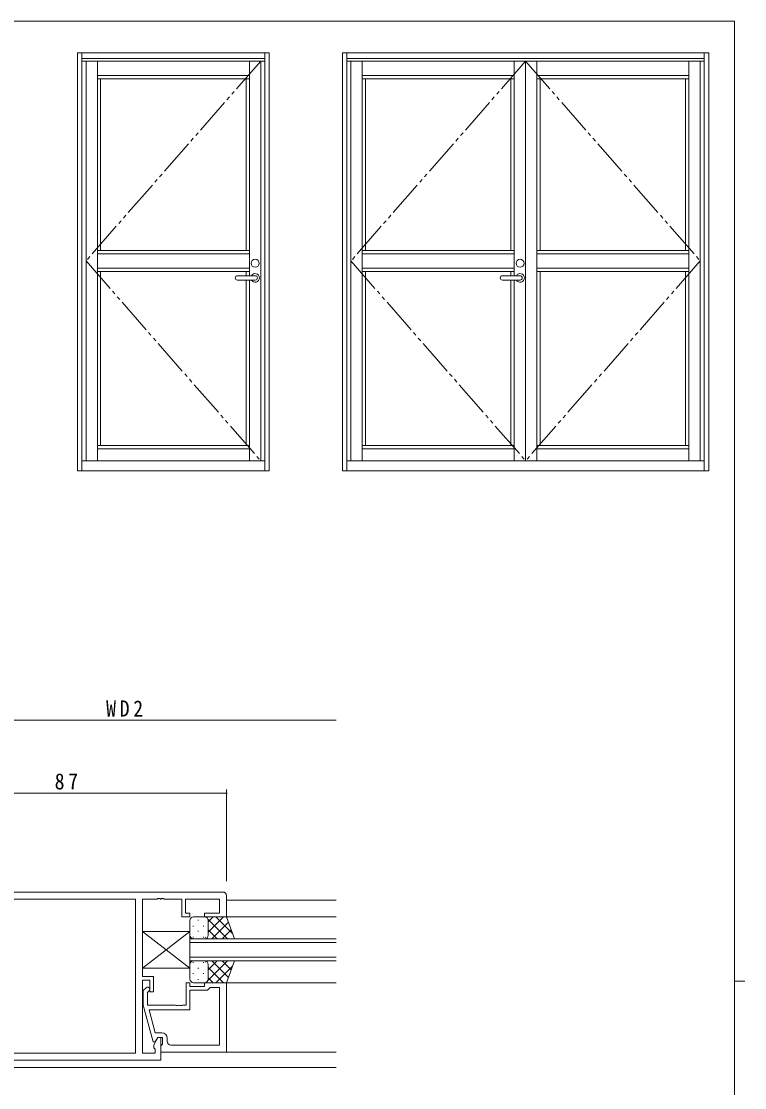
# Model space of a CAD drawing. Units: millimetres on the paper. Extents: x -397 to 397, y -282 to 282.
# Drawn here: x 180.9 to 378.9, y -12.3 to 279.3 of the extents above; entities that cross this region are included whole.
import ezdxf

# ---------------------------------------------------------------- set-up
doc = ezdxf.new("R2010")
doc.units = ezdxf.units.MM
doc.linetypes.add('USER3', pattern=[15, 10, -1, 1, -1, 1, -1])
for name, color, linetype, lineweight in [('0-1_YKK_ZWAK', 7, 'Continuous', 18), ('0-3_YKK_D', 6, 'Continuous', 18), ('0-4_YKK_11', 7, 'Continuous', 18), ('0-5_YKK_12', 2, 'Continuous', 18), ('0-6_YKK_A1', 4, 'Continuous', 18), ('0-7_YKK_13', 4, 'Continuous', 18)]:
    doc.layers.add(name, color=color, linetype=linetype, lineweight=lineweight)
doc.styles.add('ＭＳ ゴシック', font='')
doc.styles.get('ＭＳ ゴシック').set_extended_font_data('MS Gothic')

msp = doc.modelspace()

# ---------------------------------------------------------------- linework, layer by layer
at = {"layer": '0-1_YKK_ZWAK'}
for p, q in [((376.092, 279.312), (-393.908, 279.312)), ((376.092, 279.312), (376.092, -245.688)), ((376.092, 16.812), (378.892, 16.812))]:
    msp.add_line(p, q, dxfattribs=at)
at = {"layer": '0-3_YKK_D'}
for p, q in [((152.092, 88.194), (267.092, 88.194)), ((150.092, 68.194), (237.092, 68.194)), ((237.092, 44.194), (237.092, 69.194))]:
    msp.add_line(p, q, dxfattribs=at)
for start, end in [(0, 180), (180, 0)]:
    msp.add_arc((237.092, 68.194), 0.106, start, end, dxfattribs=at)
at = {"layer": '0-4_YKK_11'}
for p, q in [((236.092, 41.194), (159.092, 41.194)), ((212.162, 39.264), (159.022, 39.264)), ((212.162, 39.264), (159.022, 39.264)), ((212.162, -2.876), (212.162, 39.264)), ((214.092, 39.264), (218.134, 39.264)), ((214.092, 18.094), (214.092, 39.264)), ((218.134, 39.264), (218.317, 39.384)), ((218.317, 39.384), (218.867, 39.384)), ((218.867, 39.384), (219.05, 39.264)), ((219.05, 39.264), (219.134, 39.264)), ((219.134, 39.264), (219.317, 39.384)), ((219.317, 39.384), (219.867, 39.384)), ((219.867, 39.384), (220.05, 39.264)), ((220.05, 39.264), (224.892, 39.264)), ((224.892, 39.264), (224.892, 34.394)), ((225.892, 39.264), (235.162, 39.264)), ((225.892, 35.394), (225.892, 39.264)), ((235.162, 39.264), (235.162, 35.394)), ((237.092, 34.394), (237.092, 40.194)), ((227.092, 35.394), (225.892, 35.394)), ((227.092, 34.394), (227.092, 35.394)), ((231.092, 35.394), (231.092, 34.394)), ((235.162, 35.394), (231.092, 35.394)), ((224.892, 34.394), (227.092, 34.394)), ((231.092, 34.394), (237.092, 34.394)), ((217.092, 18.094), (214.092, 18.094)), ((217.092, 13.894), (217.092, 18.094)), ((214.092, 17.094), (216.092, 17.094)), ((214.092, -2.876), (214.092, 17.094)), ((215.068, 15.018), (214.292, 14.243)), ((216.092, 17.094), (216.092, 13.894)), ((226.092, 16.394), (226.092, 10.294)), ((227.092, 16.394), (226.092, 16.394)), ((227.092, 15.394), (227.092, 16.394)), ((231.092, 15.394), (227.092, 15.394)), ((231.092, 16.394), (231.092, 15.394)), ((237.092, 16.394), (231.092, 16.394)), ((231.892, 14.394), (232.392, 14.894)), ((232.392, 14.894), (232.592, 15.094)), ((232.592, 15.094), (235.162, 15.094)), ((235.162, 15.094), (235.162, -0.676)), ((235.162, 15.094), (235.162, -0.676)), ((237.092, -2.606), (237.092, 16.394)), ((214.292, 14.243), (214.292, 10.297)), ((215.492, 13.745), (215.916, 14.17)), ((215.492, 10.294), (215.492, 13.745)), ((216.092, 13.894), (217.092, 13.894)), ((227.092, 14.394), (231.892, 14.394)), ((227.092, 8.994), (227.092, 14.394)), ((214.292, 10.297), (216.999, 0.194)), ((223.134, 10.294), (215.492, 10.294)), ((215.883, 8.994), (227.092, 8.994)), ((217.571, 2.694), (215.883, 8.994)), ((223.317, 10.174), (223.134, 10.294)), ((223.867, 10.174), (223.317, 10.174)), ((224.05, 10.294), (223.867, 10.174)), ((224.134, 10.294), (224.05, 10.294)), ((224.317, 10.174), (224.134, 10.294)), ((224.867, 10.174), (224.317, 10.174)), ((225.05, 10.294), (224.867, 10.174)), ((226.092, 10.294), (225.05, 10.294)), ((216.999, 0.194), (217.599, 0.194)), ((218.292, 1.394), (217.162, -0.563)), ((219.392, 2.694), (217.571, 2.694)), ((217.599, 0.194), (218.292, 1.394)), ((219.092, 1.394), (218.292, 1.394)), ((218.292, 1.394), (219.592, 1.394)), ((219.092, -4.806), (219.092, 1.394)), ((219.592, 1.394), (219.592, -0.406)), ((220.892, 0.324), (220.892, 1.194)), ((159.022, -2.876), (212.162, -2.876)), ((217.592, -2.876), (214.092, -2.876)), ((217.162, -0.563), (217.162, -1.376)), ((217.162, -1.376), (217.592, -1.806)), ((217.592, -1.806), (217.592, -2.876)), ((219.392, -0.606), (219.092, -0.906)), ((219.092, -0.906), (219.092, -2.606)), ((219.092, -2.606), (237.092, -2.606)), ((219.592, -0.406), (219.392, -0.606)), ((235.162, -0.676), (221.892, -0.676)), ((154.092, -4.806), (219.092, -4.806))]:
    msp.add_line(p, q, dxfattribs=at)
for centre, radius, start, end in [((236.092, 40.194), 1, 0.00001, 89.99999), ((215.492, 14.594), 0.6, 314.99999, 135.00001), ((219.392, 1.194), 1.5, 0.00001, 89.99999), ((221.892, 0.324), 1, 180.00001, 269.99999)]:
    msp.add_arc(centre, radius, start, end, dxfattribs=at)
at = {"layer": '0-5_YKK_12'}
for p, q in [((237.092, 38.994), (267.092, 38.994)), ((267.092, 34.394), (237.092, 34.394)), ((227.092, 22.394), (227.092, 28.394)), ((227.092, 28.394), (267.092, 28.394)), ((267.092, 27.394), (227.092, 27.394)), ((227.092, 23.394), (267.092, 23.394)), ((267.092, 22.394), (227.092, 22.394)), ((267.092, 16.394), (237.092, 16.394)), ((237.092, -2.606), (267.092, -2.606)), ((267.092, -6.806), (154.092, -6.806))]:
    msp.add_line(p, q, dxfattribs=at)
at = {"layer": '0-6_YKK_A1'}
for p, q in [((196.288, 270.653), (196.288, 156.403)), ((197.538, 270.653), (197.538, 156.403)), ((197.538, 269.153), (247.538, 269.153)), ((197.538, 268.403), (247.538, 268.403)), ((198.638, 268.403), (198.638, 159.153)), ((201.738, 268.403), (201.738, 159.153)), ((243.338, 268.403), (243.338, 209.753)), ((246.438, 268.403), (246.438, 159.153)), ((247.538, 270.653), (247.538, 156.403)), ((268.788, 270.653), (369.088, 270.653)), ((268.788, 270.653), (268.788, 156.403)), ((270.038, 270.653), (270.038, 156.403)), ((270.038, 269.153), (367.838, 269.153)), ((270.038, 268.403), (367.838, 268.403)), ((271.138, 268.403), (271.138, 159.153)), ((274.238, 268.403), (274.238, 159.153)), ((315.838, 268.403), (315.838, 209.753)), ((318.938, 268.403), (318.938, 159.153)), ((318.938, 268.403), (318.938, 159.153)), ((322.038, 159.153), (322.038, 268.403)), ((363.638, 268.403), (363.638, 159.153)), ((366.738, 268.403), (366.738, 159.153)), ((367.838, 270.653), (367.838, 156.403)), ((369.088, 270.653), (369.088, 156.403)), ((201.738, 264.478), (243.338, 264.478)), ((201.738, 263.578), (243.338, 263.578)), ((202.638, 263.578), (202.638, 216.653)), ((242.438, 263.578), (242.438, 216.653)), ((274.238, 264.478), (315.838, 264.478)), ((274.238, 263.578), (315.838, 263.578)), ((275.138, 263.578), (275.138, 216.653)), ((314.938, 263.578), (314.938, 216.653)), ((363.638, 264.478), (322.038, 264.478)), ((363.638, 263.578), (322.038, 263.578)), ((322.938, 216.653), (322.938, 263.578)), ((362.738, 263.578), (362.738, 216.653)), ((201.738, 216.653), (243.338, 216.653)), ((274.238, 216.653), (315.838, 216.653)), ((363.638, 216.653), (322.038, 216.653)), ((201.738, 215.753), (243.338, 215.753)), ((274.238, 215.753), (315.838, 215.753)), ((363.638, 215.753), (322.038, 215.753)), ((201.738, 211.803), (243.338, 211.803)), ((201.738, 210.903), (243.338, 210.903)), ((202.638, 210.903), (202.638, 163.303)), ((242.438, 210.903), (242.438, 209.753)), ((274.238, 211.803), (315.838, 211.803)), ((274.238, 210.903), (315.838, 210.903)), ((275.138, 210.903), (275.138, 163.303)), ((314.938, 210.903), (314.938, 209.753)), ((363.638, 211.803), (322.038, 211.803)), ((363.638, 210.903), (322.038, 210.903)), ((322.938, 163.303), (322.938, 210.903)), ((362.738, 210.903), (362.738, 163.303)), ((240.078, 209.753), (244.928, 209.753)), ((240.078, 208.553), (244.928, 208.553)), ((242.438, 208.553), (242.438, 163.303)), ((243.338, 208.553), (243.338, 159.153)), ((312.578, 209.753), (317.428, 209.753)), ((312.578, 208.553), (317.428, 208.553)), ((314.938, 208.553), (314.938, 163.303)), ((315.838, 208.553), (315.838, 159.153)), ((201.738, 163.303), (243.338, 163.303)), ((201.738, 162.403), (243.338, 162.403)), ((274.238, 163.303), (315.838, 163.303)), ((274.238, 162.403), (315.838, 162.403)), ((363.638, 163.303), (322.038, 163.303)), ((363.638, 162.403), (322.038, 162.403)), ((197.538, 159.153), (247.538, 159.153)), ((270.038, 159.153), (367.838, 159.153)), ((196.288, 156.403), (248.788, 156.403)), ((268.788, 156.403), (369.088, 156.403))]:
    msp.add_line(p, q, dxfattribs=at)
at = {"layer": '0-6_YKK_A1', "linetype": 'USER3'}
for p, q in [((246.438, 268.403), (198.638, 213.778)), ((318.938, 268.403), (271.138, 213.778)), ((318.938, 268.403), (366.738, 213.778)), ((198.638, 213.778), (246.438, 159.153)), ((271.138, 213.778), (318.938, 159.153)), ((366.738, 213.778), (318.938, 159.153))]:
    msp.add_line(p, q, dxfattribs=at)
at = {"layer": '0-6_YKK_A1'}
msp.add_lwpolyline([(196.288, 270.653), (248.788, 270.653), (248.788, 156.403)], dxfattribs=at)
for centre in [(244.928, 213.153), (317.428, 213.153)]:
    msp.add_circle(centre, 1.1, dxfattribs=at)
for centre, radius, start, end in [((244.928, 209.153), 1.175, 210.70636, 149.29364), ((317.428, 209.153), 1.175, 210.70636, 149.29364), ((240.078, 209.153), 0.6, 90, 270), ((244.928, 209.153), 0.6, 270, 90), ((312.578, 209.153), 0.6, 90, 270), ((317.428, 209.153), 0.6, 270, 90)]:
    msp.add_arc(centre, radius, start, end, dxfattribs=at)
at = {"layer": '0-7_YKK_13'}
for p, q in [((227.092, 29.394), (227.092, 33.394)), ((231.092, 34.394), (228.092, 34.394)), ((229.343, 33.39), (229.343, 33.59)), ((237.092, 34.394), (231.092, 34.394)), ((231.355, 34.394), (231.405, 34.344)), ((232.042, 33.707), (237.355, 28.394)), ((232.092, 33.065), (233.421, 34.394)), ((232.092, 30.237), (236.249, 34.394)), ((232.092, 29.394), (232.092, 33.394)), ((232.092, 33.394), (232.092, 29.394)), ((233.077, 28.394), (237.614, 32.931)), ((234.183, 34.394), (238.708, 29.869)), ((237.011, 34.394), (237.136, 34.269)), ((239.235, 28.394), (237.092, 34.394)), ((214.092, 30.394), (227.092, 30.394)), ((214.092, 30.394), (214.092, 20.394)), ((227.092, 20.394), (214.092, 30.394)), ((214.092, 20.394), (227.092, 30.394)), ((227.092, 30.394), (227.092, 20.394)), ((227.928, 31.775), (227.928, 31.975)), ((229.343, 30.36), (229.343, 30.56)), ((230.758, 31.775), (230.758, 31.975)), ((232.092, 30.828), (234.526, 28.394)), ((235.906, 28.394), (238.359, 30.847)), ((227.928, 28.808), (227.928, 28.945)), ((231.092, 28.394), (228.092, 28.394)), ((230.758, 28.794), (230.758, 28.945)), ((239.235, 28.394), (231.092, 28.394)), ((231.28, 28.812), (231.298, 28.794)), ((227.092, 21.394), (227.092, 17.394)), ((227.928, 21.98), (227.928, 21.843)), ((231.092, 22.394), (228.092, 22.394)), ((229.343, 20.428), (229.343, 20.228)), ((230.758, 21.994), (230.758, 21.843)), ((239.235, 22.394), (231.092, 22.394)), ((231.28, 21.976), (231.298, 21.994)), ((232.042, 17.081), (237.355, 22.394)), ((232.092, 19.96), (234.526, 22.394)), ((232.092, 21.394), (232.092, 17.394)), ((232.092, 17.394), (232.092, 20.994)), ((232.092, 20.551), (236.249, 16.394)), ((233.077, 22.394), (237.614, 17.857)), ((234.183, 16.394), (238.708, 20.919)), ((235.906, 22.394), (238.359, 19.941)), ((239.235, 22.394), (237.092, 16.394)), ((214.092, 20.394), (227.092, 20.394)), ((227.928, 19.013), (227.928, 18.813)), ((230.758, 19.013), (230.758, 18.813)), ((232.092, 17.723), (233.421, 16.394)), ((231.092, 16.394), (228.092, 16.394)), ((229.343, 17.398), (229.343, 17.198)), ((237.092, 16.394), (231.092, 16.394)), ((231.355, 16.394), (231.405, 16.444)), ((237.011, 16.394), (237.136, 16.519))]:
    msp.add_line(p, q, dxfattribs=at)
for centre, start, end in [((228.092, 33.394), 90, 180), ((231.092, 33.394), 0, 90), ((231.092, 33.394), 0, 89.9999), ((228.092, 29.394), 180, 270), ((231.092, 29.394), 270, 0), ((228.092, 21.394), 90, 180), ((231.092, 21.394), 0, 90), ((228.092, 17.394), 180, 270), ((231.092, 17.394), 270, 0), ((231.092, 17.394), 270.0001, 0)]:
    msp.add_arc(centre, 1, start, end, dxfattribs=at)

# ---------------------------------------------------------------- texts
at = {"layer": '0-3_YKK_D', "color": 7, "char_height": 4.399, "attachment_point": 7, "style": 'ＭＳ ゴシック'}
for s, insert in [('\\T1.38;\\W0.9;WD2', (204.152, 89.194)), ('\\T1.37;\\W0.9;87', (190.072, 69.194))]:
    msp.add_mtext(s, dxfattribs=dict(at, insert=insert))

doc.saveas('drawing.dxf')
